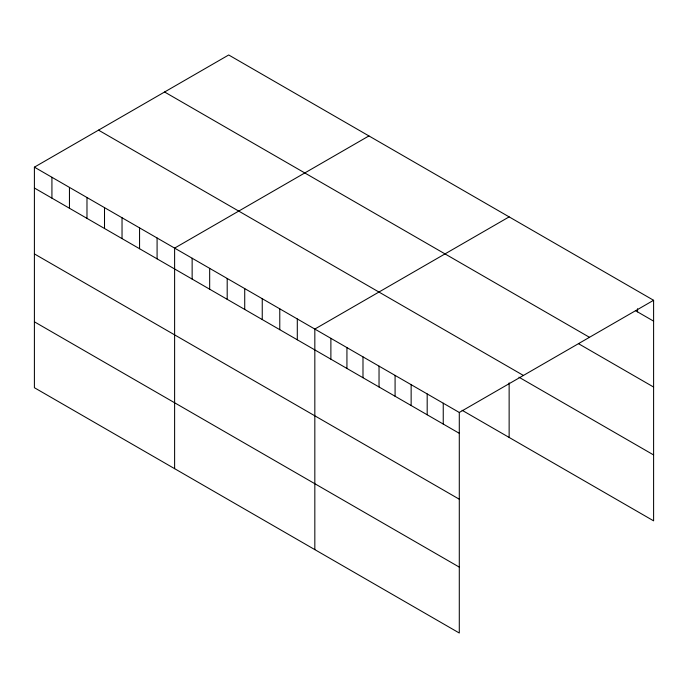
<?xml version="1.0" encoding="UTF-8"?>
<svg xmlns="http://www.w3.org/2000/svg" width="688" height="688" viewBox="0 0 688 688"><rect width="100%" height="100%" fill="white"/><g stroke="black" fill="none" stroke-linecap="round" stroke-linejoin="round"><path stroke-width="1.03" d="M34.4 167.158L459.292 412.473L459.292 633.02L34.4 387.714L34.4 167.158L228.708 54.98L653.6 300.286L653.6 520.842L462.087 410.272M368.923 135.932L174.614 248.11L174.614 468.666M509.137 216.883L314.829 329.062L314.829 549.617M459.292 412.473L653.6 300.286M635.764 310.847L653.6 321.141M164.587 92.003L589.478 337.309M578.694 343.794L653.6 387.043M98.522 130.144L523.413 375.45M518.941 377.196L653.6 454.94M34.4 188.013L459.292 433.32M34.4 253.915L459.292 499.221M34.4 321.812L459.292 567.118M637.552 308.749L637.552 311.87M509.137 382.863L509.137 437.43M443.244 403.202L443.244 424.057M427.188 393.94L427.188 414.787M411.14 384.669L411.14 405.524M395.084 375.399L395.084 396.254M379.036 366.136L379.036 386.983M362.989 356.866L362.989 377.721M346.933 347.603L346.933 368.45M330.885 338.333L330.885 359.188M297.302 318.948L297.302 339.795M279.775 308.826L279.775 329.681M262.248 298.712L262.248 319.559M244.722 288.59L244.722 309.437M227.195 278.468L227.195 299.323M209.668 268.354L209.668 289.201M192.141 258.232L192.141 279.087M157.088 237.996L157.088 258.843M139.561 227.874L139.561 248.729M122.034 217.752L122.034 238.607M104.507 207.638L104.507 228.485M86.98 197.516L86.98 218.371M69.454 187.403L69.454 208.249M51.927 177.28L51.927 198.127"/></g></svg>
